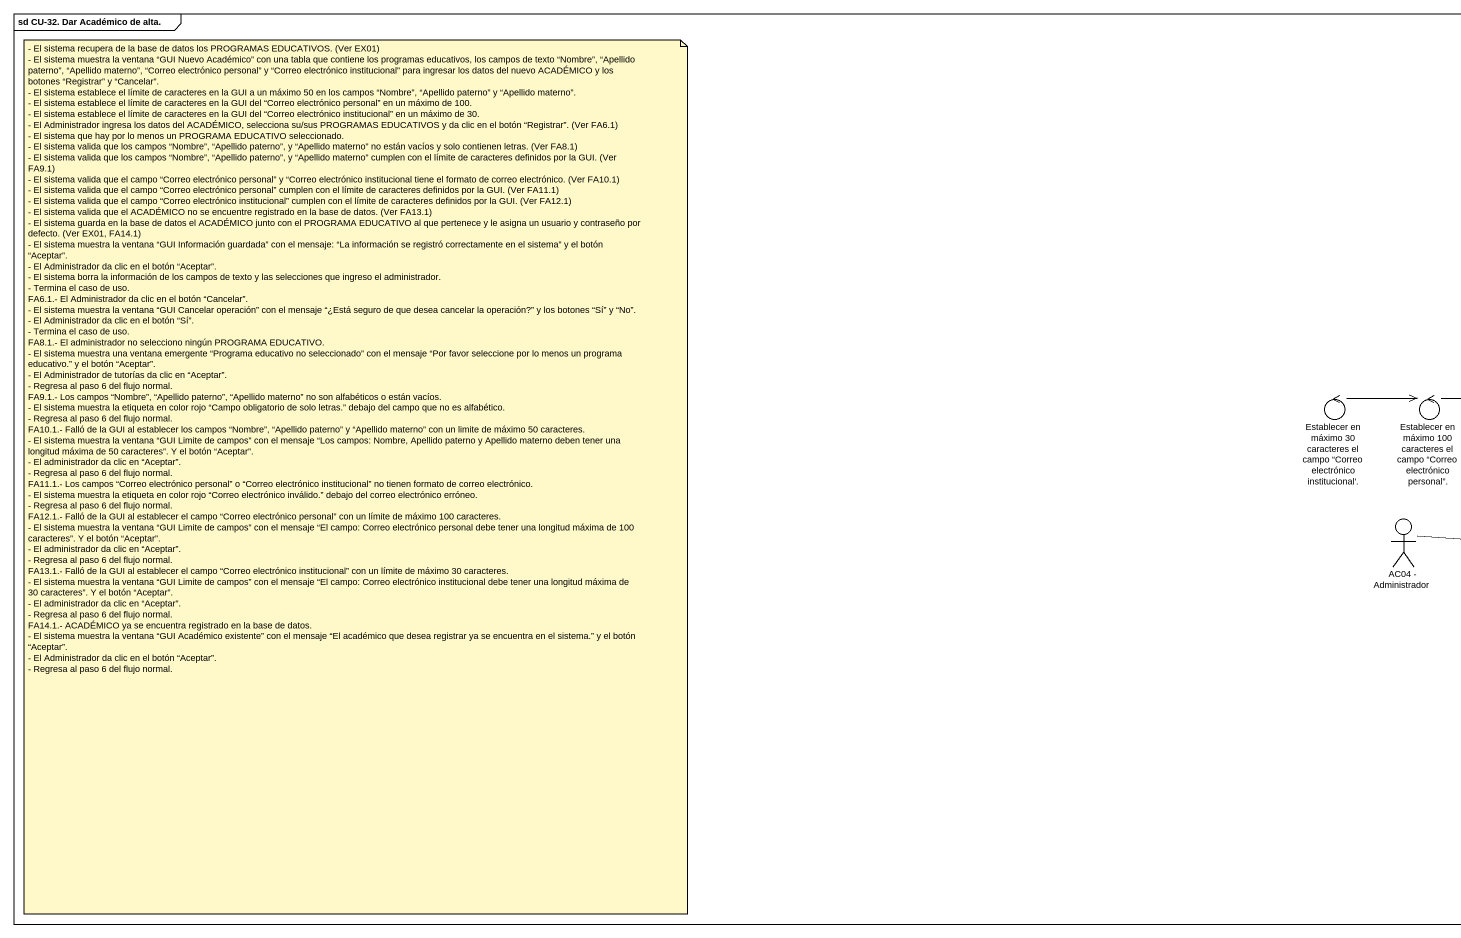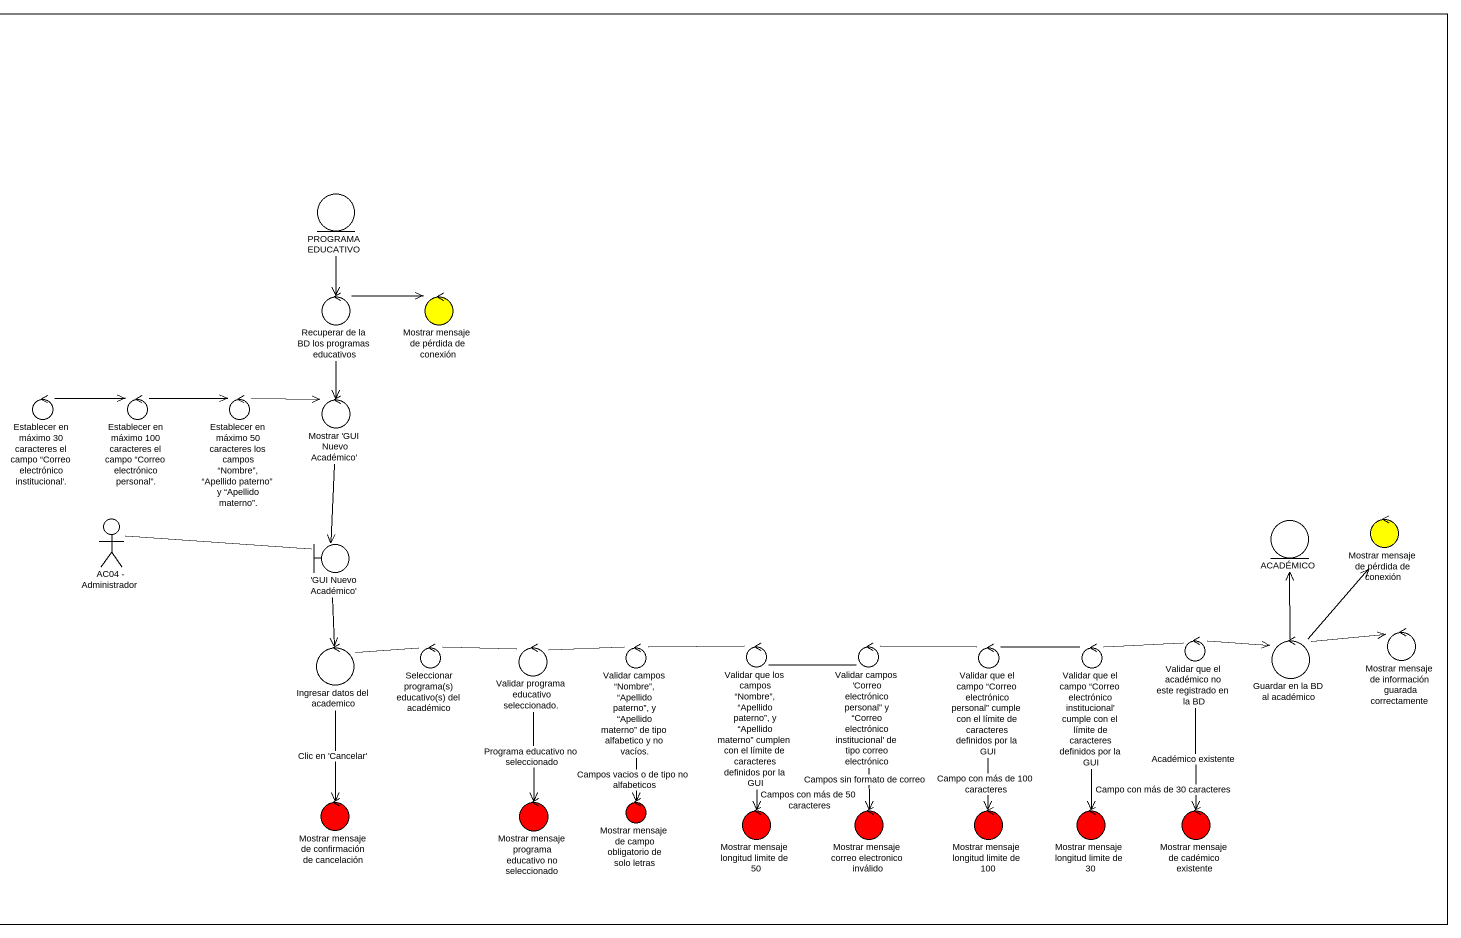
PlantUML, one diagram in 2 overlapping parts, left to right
@startuml
mainframe sd CU-32. Dar Académico de alta.
entity "PROGRAMA EDUCATIVO" as PROGRAMA_EDUCATIVO
control "Recuperar de la BD los programas educativos" as Recuperar_de_la_BD_los
control "Mostrar mensaje de pérdida de conexión" as Mostrar_mensaje_de_pérdida #FFFF00
control "Establecer en máximo 30 caracteres el campo “Correo electrónico institucional'." as Establecer_en_máximo_30
control "Establecer en máximo 100 caracteres el campo “Correo electrónico personal”." as Establecer_en_máximo_100
control "Establecer en máximo 50 caracteres los campos “Nombre”, “Apellido paterno” y “Apellido materno”." as Establecer_en_máximo_50
control "Mostrar 'GUI Nuevo Académico'" as Mostrar_GUI_Nuevo_Académico
actor "AC04 - Administrador" as AC04_Administrador
entity ACADÉMICO
control "Mostrar mensaje de pérdida de conexión" as Mostrar_mensaje_de_pérdida_2 #FFFF00
boundary "'GUI Nuevo Académico'" as GUI_Nuevo_Académico
control "Mostrar mensaje de información guarada correctamente" as Mostrar_mensaje_de
control "Ingresar datos del academico" as Ingresar_datos_del_academico
control "Seleccionar programa(s) educativo(s) del académico" as Seleccionar_programa_s
control "Validar programa educativo seleccionado." as Validar_programa_educativo
control "Validar campos “Nombre”, “Apellido paterno”, y “Apellido materno” de tipo alfabetico y no vacíos." as Validar_campos_Nombre
control "Validar que los campos “Nombre”, “Apellido paterno”, y “Apellido materno” cumplen con el límite de caracteres definidos por la GUI" as Validar_que_los_campos
control "Validar campos 'Correo electrónico personal” y “Correo electrónico institucional' de tipo correo electrónico" as Validar_campos_Correo
control "Validar que el campo “Correo electrónico personal” cumple con el límite de caracteres definidos por la GUI" as Validar_que_el_campo_Correo
control "Validar que el campo “Correo electrónico institucional' cumple con el límite de caracteres definidos por la GUI" as Validar_que_el_campo_Correo_2
control "Validar que el académico no este registrado en la BD" as Validar_que_el_académico_no
control "Guardar en la BD al académico" as Guardar_en_la_BD_al
control "Mostrar mensaje de confirmación de cancelación" as Mostrar_mensaje_de_2 #FF0000
control "Mostrar mensaje programa educativo no seleccionado" as Mostrar_mensaje_programa #FF0000
control "Mostrar mensaje de campo obligatorio de solo letras" as Mostrar_mensaje_de_campo #FF0000
control "Mostrar mensaje longitud limite de 50" as Mostrar_mensaje_longitud #FF0000
control "Mostrar mensaje correo electronico inválido" as Mostrar_mensaje_correo #FF0000
control "Mostrar mensaje longitud limite de 100" as Mostrar_mensaje_longitud_2 #FF0000
control "Mostrar mensaje longitud limite de 30" as Mostrar_mensaje_longitud_3 #FF0000
control "Mostrar mensaje de cadémico existente" as Mostrar_mensaje_de_cadémico #FF0000
PROGRAMA_EDUCATIVO --> Recuperar_de_la_BD_los
Recuperar_de_la_BD_los -right-> Mostrar_mensaje_de_pérdida
Recuperar_de_la_BD_los --> Mostrar_GUI_Nuevo_Académico
Establecer_en_máximo_30 -right-> Establecer_en_máximo_100
Establecer_en_máximo_100 -right-> Establecer_en_máximo_50
Establecer_en_máximo_50 -right-> Mostrar_GUI_Nuevo_Académico
Mostrar_GUI_Nuevo_Académico --> GUI_Nuevo_Académico
AC04_Administrador -right- GUI_Nuevo_Académico
GUI_Nuevo_Académico --> Ingresar_datos_del_academico
Ingresar_datos_del_academico -right- Seleccionar_programa_s
Ingresar_datos_del_academico --> Mostrar_mensaje_de_2 : Clic en 'Cancelar'
Seleccionar_programa_s -right- Validar_programa_educativo
Validar_programa_educativo -right- Validar_campos_Nombre
Validar_programa_educativo --> Mostrar_mensaje_programa : Programa educativo no seleccionado
Validar_campos_Nombre -right- Validar_que_los_campos
Validar_campos_Nombre --> Mostrar_mensaje_de_campo : Campos vacios o de tipo no alfabeticos
Validar_que_los_campos -right- Validar_campos_Correo
Validar_que_los_campos --> Mostrar_mensaje_longitud : Campos con más de 50 caracteres
Validar_campos_Correo -right- Validar_que_el_campo_Correo
Validar_campos_Correo --> Mostrar_mensaje_correo : Campos sin formato de correo
Validar_que_el_campo_Correo -right- Validar_que_el_campo_Correo_2
Validar_que_el_campo_Correo --> Mostrar_mensaje_longitud_2 : Campo con más de 100 caracteres
Validar_que_el_campo_Correo_2 -right- Validar_que_el_académico_no
Validar_que_el_campo_Correo_2 --> Mostrar_mensaje_longitud_3 : Campo con más de 30 caracteres
Validar_que_el_académico_no -right-> Guardar_en_la_BD_al
Validar_que_el_académico_no --> Mostrar_mensaje_de_cadémico : Académico existente
Guardar_en_la_BD_al -up-> ACADÉMICO
Guardar_en_la_BD_al -up-> Mostrar_mensaje_de_pérdida_2
Guardar_en_la_BD_al -right-> Mostrar_mensaje_de
note as N1
  - El sistema recupera de la base de datos los PROGRAMAS EDUCATIVOS. (Ver EX01)
  - El sistema muestra la ventana “GUI Nuevo Académico” con una tabla que contiene los programas educativos, los campos de texto “Nombre”, “Apellido paterno”, “Apellido materno”, “Correo electrónico personal” y “Correo electrónico institucional” para ingresar los datos del nuevo ACADÉMICO y los botones “Registrar” y “Cancelar”.
  - El sistema establece el límite de caracteres en la GUI a un máximo 50 en los campos “Nombre”, “Apellido paterno” y “Apellido materno”.
  - El sistema establece el límite de caracteres en la GUI del “Correo electrónico personal” en un máximo de 100.
  - El sistema establece el límite de caracteres en la GUI del “Correo electrónico institucional” en un máximo de 30.
  - El Administrador ingresa los datos del ACADÉMICO, selecciona su/sus PROGRAMAS EDUCATIVOS y da clic en el botón “Registrar”. (Ver FA6.1)
  - El sistema que hay por lo menos un PROGRAMA EDUCATIVO seleccionado.
  - El sistema valida que los campos “Nombre”, “Apellido paterno”, y “Apellido materno” no están vacíos y solo contienen letras. (Ver FA8.1)
  - El sistema valida que los campos “Nombre”, “Apellido paterno”, y “Apellido materno” cumplen con el límite de caracteres definidos por la GUI. (Ver FA9.1)
  - El sistema valida que el campo “Correo electrónico personal” y “Correo electrónico institucional tiene el formato de correo electrónico. (Ver FA10.1)
  - El sistema valida que el campo “Correo electrónico personal” cumplen con el límite de caracteres definidos por la GUI. (Ver FA11.1)
  - El sistema valida que el campo “Correo electrónico institucional” cumplen con el límite de caracteres definidos por la GUI. (Ver FA12.1)
  - El sistema valida que el ACADÉMICO no se encuentre registrado en la base de datos. (Ver FA13.1)
  - El sistema guarda en la base de datos el ACADÉMICO junto con el PROGRAMA EDUCATIVO al que pertenece y le asigna un usuario y contraseño por defecto. (Ver EX01, FA14.1)
  - El sistema muestra la ventana “GUI Información guardada” con el mensaje: “La información se registró correctamente en el sistema” y el botón “Aceptar”.
  - El Administrador da clic en el botón “Aceptar”.
  - El sistema borra la información de los campos de texto y las selecciones que ingreso el administrador.
  - Termina el caso de uso.
  FA6.1.- El Administrador da clic en el botón “Cancelar”.
  - El sistema muestra la ventana “GUI Cancelar operación” con el mensaje “¿Está seguro de que desea cancelar la operación?” y los botones “Sí” y “No”.
  - El Administrador da clic en el botón “Sí”.
  - Termina el caso de uso.
  FA8.1.- El administrador no selecciono ningún PROGRAMA EDUCATIVO.
  - El sistema muestra una ventana emergente “Programa educativo no seleccionado” con el mensaje “Por favor seleccione por lo menos un programa educativo.” y el botón “Aceptar”.
  - El Administrador de tutorías da clic en “Aceptar”.
  - Regresa al paso 6 del flujo normal.
  FA9.1.- Los campos “Nombre”, “Apellido paterno”, “Apellido materno” no son alfabéticos o están vacíos.
  - El sistema muestra la etiqueta en color rojo “Campo obligatorio de solo letras.” debajo del campo que no es alfabético.
  - Regresa al paso 6 del flujo normal.
  FA10.1.- Falló de la GUI al establecer los campos “Nombre”, “Apellido paterno” y “Apellido materno” con un limite de máximo 50 caracteres.
  - El sistema muestra la ventana “GUI Limite de campos” con el mensaje “Los campos: Nombre, Apellido paterno y Apellido materno deben tener una longitud máxima de 50 caracteres”. Y el botón “Aceptar”.
  - El administrador da clic en “Aceptar”.
  - Regresa al paso 6 del flujo normal.
  FA11.1.- Los campos “Correo electrónico personal” o “Correo electrónico institucional” no tienen formato de correo electrónico.
  - El sistema muestra la etiqueta en color rojo “Correo electrónico inválido.” debajo del correo electrónico erróneo.
  - Regresa al paso 6 del flujo normal.
  FA12.1.- Falló de la GUI al establecer el campo “Correo electrónico personal” con un límite de máximo 100 caracteres.
  - El sistema muestra la ventana “GUI Limite de campos” con el mensaje “El campo: Correo electrónico personal debe tener una longitud máxima de 100 caracteres”. Y el botón “Aceptar”.
  - El administrador da clic en “Aceptar”.
  - Regresa al paso 6 del flujo normal.
  FA13.1.- Falló de la GUI al establecer el campo “Correo electrónico institucional” con un límite de máximo 30 caracteres.
  - El sistema muestra la ventana “GUI Limite de campos” con el mensaje “El campo: Correo electrónico institucional debe tener una longitud máxima de 30 caracteres”. Y el botón “Aceptar”.
  - El administrador da clic en “Aceptar”.
  - Regresa al paso 6 del flujo normal.
  FA14.1.- ACADÉMICO ya se encuentra registrado en la base de datos.
  - El sistema muestra la ventana “GUI Académico existente” con el mensaje “El académico que desea registrar ya se encuentra en el sistema.” y el botón “Aceptar”.
  - El Administrador da clic en el botón “Aceptar”.
  - Regresa al paso 6 del flujo normal.
end note
@enduml
